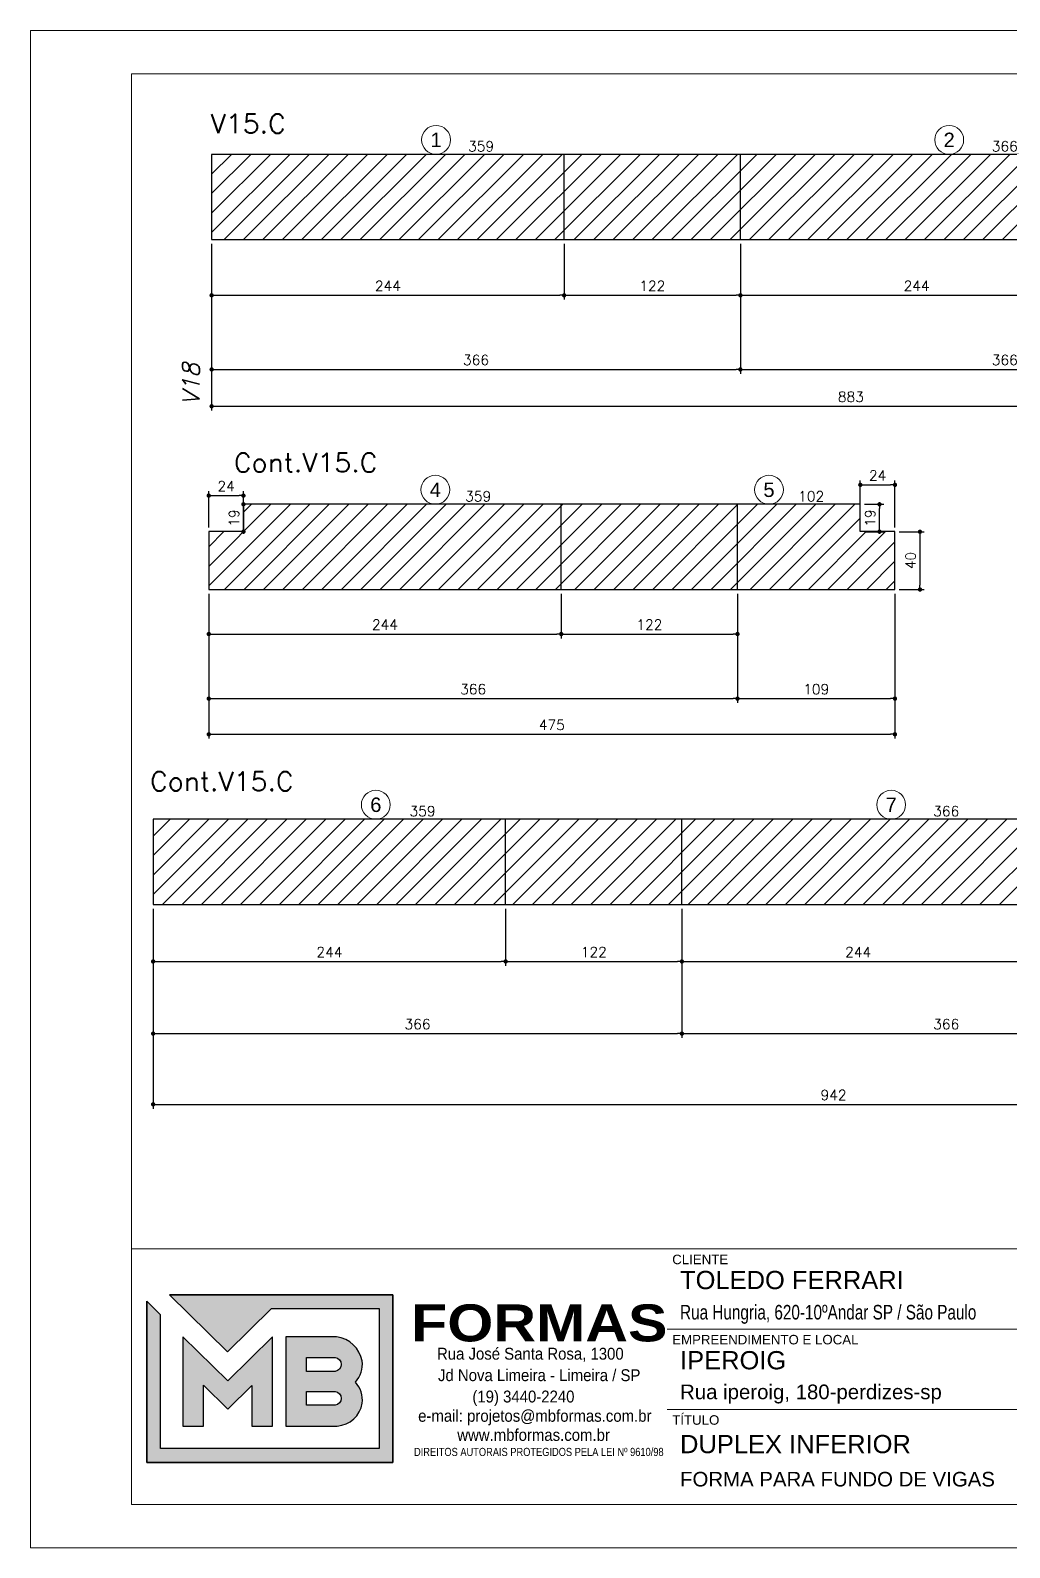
# Model space of a CAD drawing. Extents: x -20676 to 4767, y -817 to 14270.
# Drawn here: x -15921 to -15244, y 6382 to 7432 of the extents above; entities that cross this region are included whole.
import ezdxf
from ezdxf.enums import TextEntityAlignment as Align

# ---------------------------------------------------------------- set-up
doc = ezdxf.new("R2010")
doc.units = 0
doc.header["$PDMODE"] = 2
doc.header["$PDSIZE"] = 10
doc.layers.get('0').update_dxf_attribs({"lineweight": 13})
doc.layers.get('Defpoints').update_dxf_attribs({"lineweight": 13})
for name, color, linetype in [('Cota Sarrafo', 180, 'Continuous'), ('MB_LOGO', 254, 'Continuous'), ('Painéis', 200, 'Continuous'), ('TEXTO_GERAL', 7, 'Continuous')]:
    doc.layers.add(name, color=color, linetype=linetype)
for name, color, linetype, lineweight in [('REAPROVEITAMENTO', 1, 'Continuous', 13), ('Romaneio', 1, 'Continuous', 13), ('texto de viga', 7, 'Continuous', 13)]:
    doc.layers.add(name, color=color, linetype=linetype, lineweight=lineweight)
doc.styles.add('ARIAL', font='arial.ttf', dxfattribs={"oblique": 15, "height": 25})
doc.styles.add('MB_C01', font='arial.ttf', dxfattribs={"height": 1.3})
doc.styles.add('MB_C02', font='arial.ttf', dxfattribs={"height": 2})
doc.styles.add('MB_C03', font='arial.ttf', dxfattribs={"height": 2.5})
doc.styles.add('MB_C04', font='arial.ttf', dxfattribs={"height": 6})
doc.styles.add('MB_LOGO', font='ariblk.ttf', dxfattribs={"height": 75})
doc.styles.add('MB_TEXT', font='ARIALN.TTF', dxfattribs={"height": 10})
doc.styles.add('REGUA-120', font='ROMANS.shx', dxfattribs={"height": 15})
doc.styles.add('ROMANS', font='romans.shx')
doc.dimstyles.new('PAINEL', dxfattribs={"dimtxt": 7, "dimasz": 3, "dimexe": 3, "dimexo": 3, "dimgap": 3, "dimtad": 1, "dimdec": 1, "dimzin": 12, "dimdsep": 46, "dimtxsty": 'ROMANS', "dimblk": 'DOT', "dimcen": 0, "dimclrd": 4, "dimclre": 4, "dimclrt": 240, "dimadec": 1, "dimazin": 3, "dimtfac": 1, "dimtdec": 1, "dimtmove": 0, "dimatfit": 3, "dimfxl": 0, "dimtolj": 1, "dimtzin": 12, "dimarcsym": 0})
doc.dimstyles.new('projeto2', dxfattribs={"dimtxt": 7, "dimasz": 5, "dimexe": 1.25, "dimexo": 2.5, "dimgap": 2, "dimtad": 1, "dimdec": 1, "dimdsep": 46, "dimtxsty": 'ROMANS', "dimblk": 'OBLIQUE', "dimcen": 10, "dimdle": 1, "dimse1": 1, "dimse2": 1, "dimsd1": 1, "dimsd2": 1, "dimclrd": 256, "dimclre": 256, "dimclrt": 3, "dimadec": 0, "dimazin": 0, "dimtfac": 1, "dimtdec": 1, "dimtmove": 0, "dimatfit": 3, "dimldrblk": 'OBLIQUE', "dimfxl": 0, "dimlwd": -1, "dimlwe": -1, "dimarcsym": 0})

# ---------------------------------------------------------------- blocks, each defined once
blk = doc.blocks.new('LOGO2')
at = {"layer": 'MB_LOGO', "linetype": 'Continuous'}
h = blk.add_hatch(color=256, dxfattribs=at)
h.dxf.hatch_style = 1
h.set_gradient(color1=(242, 132, 69), color2=(247, 180, 141), rotation=90, tint=1)
h.paths.add_polyline_path([(7.48, 9.64), (10.45, 12.57), (17.71, 12.57), (17.71, 3.12), (2.97, 3.12), (2.97, 12.14), (2.04, 13.06), (2.04, 2.19), (18.64, 2.19), (18.64, 13.5), (3.56, 13.5)])
h = blk.add_hatch(color=256, dxfattribs=at)
h.dxf.hatch_style = 1
h.set_gradient(color1=(242, 132, 69), color2=(247, 180, 141), rotation=90, tint=1)
h.paths.add_polyline_path([(10.52, 4.64), (10.52, 10.66), (7.5, 7.68), (4.47, 10.66), (4.47, 4.64), (5.86, 4.64), (5.86, 7.4), (7.51, 5.78), (9.13, 7.37), (9.13, 4.64)])
h = blk.add_hatch(color=256, dxfattribs=at)
h.dxf.hatch_style = 1
h.set_gradient(color1=(242, 132, 69), color2=(247, 180, 141), rotation=90, tint=1)
h.paths.add_polyline_path([(11.42, 10.66), (11.42, 4.64), (14.89, 4.64, 0.350532), (16.57, 6.18, 0.219217), (16.12, 7.6, 0.21502), (16.57, 9.03, 0.319901), (14.85, 10.66)])
h.paths.add_polyline_path([(14.75, 8.33), (12.82, 8.33), (12.82, 9.26), (14.63, 9.26, -1)], flags=16)
h.paths.add_polyline_path([(14.75, 6.04), (12.82, 6.04), (12.82, 6.97), (14.63, 6.97, -1)], flags=16)
blk.add_lwpolyline([(3.56, 13.5), (18.64, 13.5), (18.64, 2.19), (2.04, 2.19), (2.04, 13.06)], dxfattribs=at)
at = {"layer": 'MB_LOGO', "color": 31, "linetype": 'Continuous', "true_color": 0xf7b48d}
for points in [[(10.45, 12.57), (17.71, 12.57), (17.71, 3.12), (2.97, 3.12), (2.97, 12.14), (2.04, 13.06), (2.04, 2.19), (18.64, 2.19), (18.64, 13.5), (3.56, 13.5), (7.48, 9.64)], [(4.47, 10.66), (4.47, 4.64), (5.86, 4.64), (5.86, 7.4), (7.51, 5.78), (9.13, 7.37), (9.13, 4.64), (10.52, 4.64), (10.52, 10.66), (7.5, 7.68)]]:
    blk.add_lwpolyline(points, close=True, dxfattribs=at)
for points in [[(16.57, 9.03, 0.319901), (14.85, 10.66), (11.42, 10.66), (11.42, 4.64), (14.89, 4.64, 0.350532), (16.57, 6.18, 0.219217), (16.12, 7.6, 0.21502)], [(12.82, 9.26), (14.75, 9.26, -0.880235), (14.75, 8.33), (12.82, 8.33)], [(12.82, 6.97), (14.75, 6.97, -0.880235), (14.75, 6.04), (12.82, 6.04)]]:
    blk.add_lwpolyline(points, format="xyb", close=True, dxfattribs=at)
at = {"layer": 'MB_LOGO', "color": 0, "linetype": 'Continuous', "style": 'MB_LOGO'}
blk.add_text('FORMAS', height=2.496, dxfattribs=at).set_placement((19.88, 10.35))
at = {"layer": 'MB_LOGO', "color": 0, "style": 'MB_TEXT', "width": 1.1}
for s, p in [('Rua José Santa Rosa, 1300', (21.62, 9.12)), ('Jd Nova Limeira - Limeira / SP', (21.69, 7.67)), ('(19) 3440-2240', (24.01, 6.23)), ('e-mail: projetos@mbformas.com.br', (20.35, 4.93)), ('www.mbformas.com.br', (22.99, 3.64))]:
    blk.add_text(s, height=0.7993, dxfattribs=at).set_placement(p)
at = {"layer": 'MB_LOGO', "color": 252, "style": 'MB_TEXT'}
blk.add_text('DIREITOS AUTORAIS PROTEGIDOS PELA LEI Nº 9610/98', height=0.546, dxfattribs=at).set_placement((20.07, 2.62))
blk = doc.blocks.new('A$Ceb89ac90')
at = {"color": 1}
for p, q in [((1086.3, 356.7), (70, 356.7)), ((758, 301.2), (440.7, 301.2)), ((914.6, 245.6), (440.7, 245.6))]:
    blk.add_line(p, q, dxfattribs=at)
for points in [[(0, 1199.9), (0, 149.9), (1485, 149.9), (1485, 1199.9)], [(70, 1169.9), (70, 179.9), (1455, 179.9), (1455, 1169.9)]]:
    blk.add_lwpolyline(points, close=True, dxfattribs=at)
at = {"xscale": 10.25810868844649, "yscale": 10.25810868844649, "zscale": 10.25810868844649}
blk.add_blockref('LOGO2', (59.7, 186.5), dxfattribs=at)
at = {"color": 6, "style": 'MB_C01'}
for s, height, p in [('CLIENTE', 6.57, (444.3, 346.1)), ('EMPREENDIMENTO E LOCAL', 6.566, (444.3, 290.6)), ('TÍTULO', 6.57, (444.3, 235))]:
    blk.add_text(s, height=height, dxfattribs=at).set_placement(p)
at = {"color": 5}
for tag, p, height, style in [('REV_05', (1103.1, 338.1), 10.1, 'MB_C02'), ('DATA_REV_05', (1151.5, 337.9), 10.1, 'MB_C02'), ('INFO_REV_05', (1228.1, 337.9), 10.1, 'MB_C02'), ('CLIENTE', (449.7, 328.8), 12.6, 'MB_C03'), ('FASE', (924.6, 320.5), 10.1, 'MB_C02'), ('REV_04', (1103.1, 312.8), 10.1, 'MB_C02'), ('DATA_REV_04', (1151.5, 312.7), 10.1, 'MB_C02'), ('INFO_REV_04', (1228.1, 312.7), 10.1, 'MB_C02'), ('PROJETISTA', (768, 285.1), 10.1, 'MB_C02'), ('DATA', (924.6, 285.1), 10.1, 'MB_C02'), ('REV_03', (1103.1, 287.6), 10.1, 'MB_C02'), ('DATA_REV_03', (1151.5, 287.4), 10.1, 'MB_C02'), ('INFO_REV_03', (1228.1, 287.4), 10.1, 'MB_C02'), ('OBRA', (449.7, 273.3), 12.6, 'MB_C03'), ('REV_02', (1103.1, 262.3), 10.1, 'MB_C02'), ('DATA_REV_02', (1151.5, 262.1), 10.1, 'MB_C02'), ('INFO_REV_02', (1228.1, 262.1), 10.1, 'MB_C02'), ('ESC', (924.6, 251.8), 10.1, 'MB_C02'), ('COR', (1010.5, 251.8), 10.1, 'MB_C02'), ('REV_01', (1103.1, 237.1), 10.1, 'MB_C02'), ('DATA_REV_01', (1151.5, 236.9), 10.1, 'MB_C02'), ('INFO_REV_01', (1228.1, 236.9), 10.1, 'MB_C02'), ('PAVIMENTO', (449.7, 215.3), 12.6, 'MB_C03'), ('FL', (1018.1, 194.7), 30.3, 'MB_C04'), ('REV_00', (1103.1, 211.8), 10.1, 'MB_C02'), ('DATA_REV_00', (1151.5, 211.6), 10.1, 'MB_C02'), ('EMISSÃO_INICIAL', (1228.1, 211.6), 10.1, 'MB_C02'), ('REV', (944.1, 205), 12.6, 'MB_C03')]:
    blk.add_attdef(tag, p, '', height=height, dxfattribs=dict(at, style=style))
at = {"color": 6, "style": 'MB_C02'}
for tag, p in [('ENDEREÇO_CLIENTE', (449.7, 307.8)), ('ENDEREÇO_OBRA', (449.7, 252.7)), ('TIPO_DE_PROJETO', (449.7, 192.3))]:
    blk.add_attdef(tag, p, '', height=10.1, dxfattribs=at)
blk = doc.blocks.new('_Dot')
at = {"color": 0, "linetype": 'ByBlock', "lineweight": -2}
blk.add_line((-0.5, 0), (-1, 0), dxfattribs=at)
at = {"color": 0, "linetype": 'ByBlock', "const_width": 0.5}
blk.add_lwpolyline([(-0.25, 0, 1), (0.25, 0, 1)], format="xyb", close=True, dxfattribs=at)
blk = doc.blocks.new('*D1777')
at = {"layer": 'Defpoints', "color": 0, "transparency": 16777216}
for p in [(-15795.9, 7287.5), (-14912.9, 7287.5), (-14912.9, 7172.1)]:
    blk.add_point(p, dxfattribs=at)
at = {"layer": 'Painéis', "color": 4, "lineweight": -2, "transparency": 16777216}
for p, q in [((-15795.9, 7284.5), (-15795.9, 7169.1)), ((-14912.9, 7284.5), (-14912.9, 7169.1)), ((-15792.9, 7172.1), (-14915.9, 7172.1))]:
    blk.add_line(p, q, dxfattribs=at)
at = {"layer": 'Painéis', "color": 4, "lineweight": -2, "transparency": 16777216, "xscale": 3, "yscale": 3, "zscale": 3, "rotation": 180}
blk.add_blockref('_Dot', (-15795.9, 7172.1), dxfattribs=at)
at = {"layer": 'Painéis', "color": 4, "lineweight": -2, "transparency": 16777216, "xscale": 3, "yscale": 3, "zscale": 3}
blk.add_blockref('_Dot', (-14912.9, 7172.1), dxfattribs=at)
at = {"layer": 'Painéis', "color": 240, "transparency": 16777216, "insert": (-15353.4, 7178.6), "char_height": 7, "attachment_point": 5, "style": 'ROMANS'}
blk.add_mtext('\\A1;883', dxfattribs=at)
blk = doc.blocks.new('*D1779')
at = {"layer": 'Defpoints', "color": 0, "transparency": 16777216}
for p in [(-15795.9, 7287.5), (-15551.9, 7287.5), (-15551.9, 7248.9)]:
    blk.add_point(p, dxfattribs=at)
at = {"layer": 'Painéis', "color": 4, "lineweight": -2, "transparency": 16777216}
for p, q in [((-15795.9, 7284.5), (-15795.9, 7245.9)), ((-15551.9, 7284.5), (-15551.9, 7245.9)), ((-15792.9, 7248.9), (-15554.9, 7248.9))]:
    blk.add_line(p, q, dxfattribs=at)
at = {"layer": 'Painéis', "color": 4, "lineweight": -2, "transparency": 16777216, "xscale": 3, "yscale": 3, "zscale": 3, "rotation": 180}
blk.add_blockref('_Dot', (-15795.9, 7248.9), dxfattribs=at)
at = {"layer": 'Painéis', "color": 4, "lineweight": -2, "transparency": 16777216, "xscale": 3, "yscale": 3, "zscale": 3}
blk.add_blockref('_Dot', (-15551.9, 7248.9), dxfattribs=at)
at = {"layer": 'Painéis', "color": 240, "transparency": 16777216, "insert": (-15673.9, 7255.4), "char_height": 7, "attachment_point": 5, "style": 'ROMANS'}
blk.add_mtext('\\A1;244', dxfattribs=at)
blk = doc.blocks.new('*D1780')
at = {"layer": 'Defpoints', "color": 0, "transparency": 16777216}
for p in [(-15551.9, 7287.5), (-15429.9, 7287.5), (-15429.9, 7248.9)]:
    blk.add_point(p, dxfattribs=at)
at = {"layer": 'Painéis', "color": 4, "lineweight": -2, "transparency": 16777216}
for p, q in [((-15551.9, 7284.5), (-15551.9, 7245.9)), ((-15429.9, 7284.5), (-15429.9, 7245.9)), ((-15548.9, 7248.9), (-15432.9, 7248.9))]:
    blk.add_line(p, q, dxfattribs=at)
at = {"layer": 'Painéis', "color": 4, "lineweight": -2, "transparency": 16777216, "xscale": 3, "yscale": 3, "zscale": 3, "rotation": 180}
blk.add_blockref('_Dot', (-15551.9, 7248.9), dxfattribs=at)
at = {"layer": 'Painéis', "color": 4, "lineweight": -2, "transparency": 16777216, "xscale": 3, "yscale": 3, "zscale": 3}
blk.add_blockref('_Dot', (-15429.9, 7248.9), dxfattribs=at)
at = {"layer": 'Painéis', "color": 240, "transparency": 16777216, "insert": (-15490.9, 7255.4), "char_height": 7, "attachment_point": 5, "style": 'ROMANS'}
blk.add_mtext('\\A1;122', dxfattribs=at)
blk = doc.blocks.new('*D1781')
at = {"layer": 'Defpoints', "color": 0, "transparency": 16777216}
for p in [(-15429.9, 7287.5), (-15185.9, 7287.5), (-15185.9, 7248.9)]:
    blk.add_point(p, dxfattribs=at)
at = {"layer": 'Painéis', "color": 4, "lineweight": -2, "transparency": 16777216}
for p, q in [((-15429.9, 7284.5), (-15429.9, 7245.9)), ((-15185.9, 7284.5), (-15185.9, 7245.9)), ((-15426.9, 7248.9), (-15188.9, 7248.9))]:
    blk.add_line(p, q, dxfattribs=at)
at = {"layer": 'Painéis', "color": 4, "lineweight": -2, "transparency": 16777216, "xscale": 3, "yscale": 3, "zscale": 3, "rotation": 180}
blk.add_blockref('_Dot', (-15429.9, 7248.9), dxfattribs=at)
at = {"layer": 'Painéis', "color": 4, "lineweight": -2, "transparency": 16777216, "xscale": 3, "yscale": 3, "zscale": 3}
blk.add_blockref('_Dot', (-15185.9, 7248.9), dxfattribs=at)
at = {"layer": 'Painéis', "color": 240, "transparency": 16777216, "insert": (-15307.9, 7255.4), "char_height": 7, "attachment_point": 5, "style": 'ROMANS'}
blk.add_mtext('\\A1;244', dxfattribs=at)
blk = doc.blocks.new('*D1784')
at = {"layer": 'Defpoints', "color": 0, "transparency": 16777216}
for p in [(-15795.9, 7287.5), (-15429.9, 7287.5), (-15429.9, 7197.6)]:
    blk.add_point(p, dxfattribs=at)
at = {"layer": 'Painéis', "color": 4, "lineweight": -2, "transparency": 16777216}
for p, q in [((-15795.9, 7284.5), (-15795.9, 7194.6)), ((-15429.9, 7284.5), (-15429.9, 7194.6)), ((-15792.9, 7197.6), (-15432.9, 7197.6))]:
    blk.add_line(p, q, dxfattribs=at)
at = {"layer": 'Painéis', "color": 4, "lineweight": -2, "transparency": 16777216, "xscale": 3, "yscale": 3, "zscale": 3, "rotation": 180}
blk.add_blockref('_Dot', (-15795.9, 7197.6), dxfattribs=at)
at = {"layer": 'Painéis', "color": 4, "lineweight": -2, "transparency": 16777216, "xscale": 3, "yscale": 3, "zscale": 3}
blk.add_blockref('_Dot', (-15429.9, 7197.6), dxfattribs=at)
at = {"layer": 'Painéis', "color": 240, "transparency": 16777216, "insert": (-15612.9, 7204.1), "char_height": 7, "attachment_point": 5, "style": 'ROMANS'}
blk.add_mtext('\\A1;366', dxfattribs=at)
blk = doc.blocks.new('*D1785')
at = {"layer": 'Defpoints', "color": 0, "transparency": 16777216}
for p in [(-15429.9, 7287.5), (-15063.9, 7287.5), (-15063.9, 7197.6)]:
    blk.add_point(p, dxfattribs=at)
at = {"layer": 'Painéis', "color": 4, "lineweight": -2, "transparency": 16777216}
for p, q in [((-15429.9, 7284.5), (-15429.9, 7194.6)), ((-15063.9, 7284.5), (-15063.9, 7194.6)), ((-15426.9, 7197.6), (-15066.9, 7197.6))]:
    blk.add_line(p, q, dxfattribs=at)
at = {"layer": 'Painéis', "color": 4, "lineweight": -2, "transparency": 16777216, "xscale": 3, "yscale": 3, "zscale": 3, "rotation": 180}
blk.add_blockref('_Dot', (-15429.9, 7197.6), dxfattribs=at)
at = {"layer": 'Painéis', "color": 4, "lineweight": -2, "transparency": 16777216, "xscale": 3, "yscale": 3, "zscale": 3}
blk.add_blockref('_Dot', (-15063.9, 7197.6), dxfattribs=at)
at = {"layer": 'Painéis', "color": 240, "transparency": 16777216, "insert": (-15246.9, 7204.1), "char_height": 7, "attachment_point": 5, "style": 'ROMANS'}
blk.add_mtext('\\A1;366', dxfattribs=at)
blk = doc.blocks.new('*D1786')
at = {"layer": 'Defpoints', "color": 0, "transparency": 16777216}
for p in [(-15788.9, 7346.5), (-15429.9, 7346.5), (-15429.9, 7346.5)]:
    blk.add_point(p, dxfattribs=at)
at = {"layer": 'Cota Sarrafo', "color": 3, "transparency": 16777216, "insert": (-15609.4, 7352), "char_height": 7, "attachment_point": 5, "style": 'ROMANS'}
blk.add_mtext('359', dxfattribs=at)
blk = doc.blocks.new('_OBLIQUE')
at = {"color": 0, "linetype": 'ByBlock', "lineweight": -2}
for p, q in [((0, 0), (-1, 0)), ((-0.5, -0.5), (0.5, 0.5))]:
    blk.add_line(p, q, dxfattribs=at)
blk = doc.blocks.new('*D1787')
at = {"layer": 'Defpoints', "color": 0, "transparency": 16777216}
for p in [(-15429.9, 7346.5), (-15063.9, 7346.5), (-15063.9, 7346.5)]:
    blk.add_point(p, dxfattribs=at)
at = {"layer": 'Cota Sarrafo', "color": 3, "transparency": 16777216, "insert": (-15246.9, 7352), "char_height": 7, "attachment_point": 5, "style": 'ROMANS'}
blk.add_mtext('366', dxfattribs=at)
blk = doc.blocks.new('*D1789')
at = {"layer": 'Defpoints', "color": 0, "transparency": 16777216}
for p in [(-15797.9, 7045.3), (-15322.9, 7045.3), (-15322.9, 6945.1)]:
    blk.add_point(p, dxfattribs=at)
at = {"layer": 'Painéis', "color": 4, "lineweight": -2, "transparency": 16777216}
for p, q in [((-15797.9, 7042.3), (-15797.9, 6942.1)), ((-15322.9, 7042.3), (-15322.9, 6942.1)), ((-15794.9, 6945.1), (-15325.9, 6945.1))]:
    blk.add_line(p, q, dxfattribs=at)
at = {"layer": 'Painéis', "color": 4, "lineweight": -2, "transparency": 16777216, "xscale": 3, "yscale": 3, "zscale": 3, "rotation": 180}
blk.add_blockref('_Dot', (-15797.9, 6945.1), dxfattribs=at)
at = {"layer": 'Painéis', "color": 4, "lineweight": -2, "transparency": 16777216, "xscale": 3, "yscale": 3, "zscale": 3}
blk.add_blockref('_Dot', (-15322.9, 6945.1), dxfattribs=at)
at = {"layer": 'Painéis', "color": 240, "transparency": 16777216, "insert": (-15560.4, 6951.6), "char_height": 7, "attachment_point": 5, "style": 'ROMANS'}
blk.add_mtext('\\A1;475', dxfattribs=at)
blk = doc.blocks.new('*D1790')
at = {"layer": 'Defpoints', "color": 0, "transparency": 16777216}
for p in [(-15322.9, 7085.3), (-15322.9, 7045.3), (-15305.6, 7045.3)]:
    blk.add_point(p, dxfattribs=at)
at = {"layer": 'Painéis', "color": 4, "lineweight": -2, "transparency": 16777216}
for p, q in [((-15319.9, 7085.3), (-15302.6, 7085.3)), ((-15305.6, 7082.3), (-15305.6, 7048.3)), ((-15319.9, 7045.3), (-15302.6, 7045.3))]:
    blk.add_line(p, q, dxfattribs=at)
at = {"layer": 'Painéis', "color": 4, "lineweight": -2, "transparency": 16777216, "xscale": 3, "yscale": 3, "zscale": 3}
for p, rotation in [((-15305.6, 7085.3), 90), ((-15305.6, 7045.3), 270)]:
    blk.add_blockref('_Dot', p, dxfattribs=dict(at, rotation=rotation))
at = {"layer": 'Painéis', "color": 240, "transparency": 16777216, "insert": (-15312.1, 7065.3), "char_height": 7, "attachment_point": 5, "rotation": 90, "style": 'ROMANS'}
blk.add_mtext('\\A1;40', dxfattribs=at)
blk = doc.blocks.new('*D1791')
at = {"layer": 'Defpoints', "color": 0, "transparency": 16777216}
for p in [(-15346.9, 7104.3), (-15333.6, 7104.3), (-15346.9, 7085.3)]:
    blk.add_point(p, dxfattribs=at)
at = {"layer": 'Painéis', "color": 4, "lineweight": -2, "transparency": 16777216}
for p, q in [((-15343.9, 7104.3), (-15330.6, 7104.3)), ((-15333.6, 7088.3), (-15333.6, 7101.3)), ((-15343.9, 7085.3), (-15330.6, 7085.3))]:
    blk.add_line(p, q, dxfattribs=at)
at = {"layer": 'Painéis', "color": 4, "lineweight": -2, "transparency": 16777216, "xscale": 3, "yscale": 3, "zscale": 3}
for p, rotation in [((-15333.6, 7104.3), 90), ((-15333.6, 7085.3), 270)]:
    blk.add_blockref('_Dot', p, dxfattribs=dict(at, rotation=rotation))
at = {"layer": 'Painéis', "color": 240, "transparency": 16777216, "insert": (-15340.1, 7094.8), "char_height": 7, "attachment_point": 5, "rotation": 90, "style": 'ROMANS'}
blk.add_mtext('\\A1;19', dxfattribs=at)
blk = doc.blocks.new('*D1792')
at = {"layer": 'Defpoints', "color": 0, "transparency": 16777216}
for p in [(-15322.9, 7117.7), (-15346.9, 7085.3), (-15322.9, 7085.3)]:
    blk.add_point(p, dxfattribs=at)
at = {"layer": 'Painéis', "color": 4, "lineweight": -2, "transparency": 16777216}
for p, q in [((-15346.9, 7088.3), (-15346.9, 7120.7)), ((-15322.9, 7088.3), (-15322.9, 7120.7)), ((-15343.9, 7117.7), (-15325.9, 7117.7))]:
    blk.add_line(p, q, dxfattribs=at)
at = {"layer": 'Painéis', "color": 4, "lineweight": -2, "transparency": 16777216, "xscale": 3, "yscale": 3, "zscale": 3, "rotation": 180}
blk.add_blockref('_Dot', (-15346.9, 7117.7), dxfattribs=at)
at = {"layer": 'Painéis', "color": 4, "lineweight": -2, "transparency": 16777216, "xscale": 3, "yscale": 3, "zscale": 3}
blk.add_blockref('_Dot', (-15322.9, 7117.7), dxfattribs=at)
at = {"layer": 'Painéis', "color": 240, "transparency": 16777216, "insert": (-15334.9, 7124.2), "char_height": 7, "attachment_point": 5, "style": 'ROMANS'}
blk.add_mtext('\\A1;24', dxfattribs=at)
blk = doc.blocks.new('*D1793')
at = {"layer": 'Defpoints', "color": 0, "transparency": 16777216}
for p in [(-15773.9, 7104.3), (-15773.9, 7085.3), (-15773.9, 7085.3)]:
    blk.add_point(p, dxfattribs=at)
at = {"layer": 'Painéis', "color": 4, "lineweight": -2, "transparency": 16777216}
blk.add_line((-15773.9, 7101.3), (-15773.9, 7088.3), dxfattribs=at)
at = {"layer": 'Painéis', "color": 4, "lineweight": -2, "transparency": 16777216, "xscale": 3, "yscale": 3, "zscale": 3}
for p, rotation in [((-15773.9, 7104.3), 90), ((-15773.9, 7085.3), 270)]:
    blk.add_blockref('_Dot', p, dxfattribs=dict(at, rotation=rotation))
at = {"layer": 'Painéis', "color": 240, "transparency": 16777216, "insert": (-15780.4, 7094.8), "char_height": 7, "attachment_point": 5, "rotation": 90, "style": 'ROMANS'}
blk.add_mtext('\\A1;19', dxfattribs=at)
blk = doc.blocks.new('*D1794')
at = {"layer": 'Defpoints', "color": 0, "transparency": 16777216}
for p in [(-15773.9, 7110.3), (-15797.9, 7085.3), (-15773.9, 7085.3)]:
    blk.add_point(p, dxfattribs=at)
at = {"layer": 'Painéis', "color": 4, "lineweight": -2, "transparency": 16777216}
for p, q in [((-15797.9, 7088.3), (-15797.9, 7113.3)), ((-15794.9, 7110.3), (-15776.9, 7110.3)), ((-15773.9, 7088.3), (-15773.9, 7113.3))]:
    blk.add_line(p, q, dxfattribs=at)
at = {"layer": 'Painéis', "color": 4, "lineweight": -2, "transparency": 16777216, "xscale": 3, "yscale": 3, "zscale": 3, "rotation": 180}
blk.add_blockref('_Dot', (-15797.9, 7110.3), dxfattribs=at)
at = {"layer": 'Painéis', "color": 4, "lineweight": -2, "transparency": 16777216, "xscale": 3, "yscale": 3, "zscale": 3}
blk.add_blockref('_Dot', (-15773.9, 7110.3), dxfattribs=at)
at = {"layer": 'Painéis', "color": 240, "transparency": 16777216, "insert": (-15785.9, 7116.8), "char_height": 7, "attachment_point": 5, "style": 'ROMANS'}
blk.add_mtext('\\A1;24', dxfattribs=at)
blk = doc.blocks.new('*D1795')
at = {"layer": 'Defpoints', "color": 0, "transparency": 16777216}
for p in [(-15797.9, 7045.3), (-15553.9, 7045.3), (-15553.9, 7014.5)]:
    blk.add_point(p, dxfattribs=at)
at = {"layer": 'Painéis', "color": 4, "lineweight": -2, "transparency": 16777216}
for p, q in [((-15797.9, 7042.3), (-15797.9, 7011.5)), ((-15553.9, 7042.3), (-15553.9, 7011.5)), ((-15794.9, 7014.5), (-15556.9, 7014.5))]:
    blk.add_line(p, q, dxfattribs=at)
at = {"layer": 'Painéis', "color": 4, "lineweight": -2, "transparency": 16777216, "xscale": 3, "yscale": 3, "zscale": 3, "rotation": 180}
blk.add_blockref('_Dot', (-15797.9, 7014.5), dxfattribs=at)
at = {"layer": 'Painéis', "color": 4, "lineweight": -2, "transparency": 16777216, "xscale": 3, "yscale": 3, "zscale": 3}
blk.add_blockref('_Dot', (-15553.9, 7014.5), dxfattribs=at)
at = {"layer": 'Painéis', "color": 240, "transparency": 16777216, "insert": (-15675.9, 7021), "char_height": 7, "attachment_point": 5, "style": 'ROMANS'}
blk.add_mtext('\\A1;244', dxfattribs=at)
blk = doc.blocks.new('*D1796')
at = {"layer": 'Defpoints', "color": 0, "transparency": 16777216}
for p in [(-15553.9, 7045.3), (-15431.9, 7045.3), (-15431.9, 7014.5)]:
    blk.add_point(p, dxfattribs=at)
at = {"layer": 'Painéis', "color": 4, "lineweight": -2, "transparency": 16777216}
for p, q in [((-15553.9, 7042.3), (-15553.9, 7011.5)), ((-15431.9, 7042.3), (-15431.9, 7011.5)), ((-15550.9, 7014.5), (-15434.9, 7014.5))]:
    blk.add_line(p, q, dxfattribs=at)
at = {"layer": 'Painéis', "color": 4, "lineweight": -2, "transparency": 16777216, "xscale": 3, "yscale": 3, "zscale": 3, "rotation": 180}
blk.add_blockref('_Dot', (-15553.9, 7014.5), dxfattribs=at)
at = {"layer": 'Painéis', "color": 4, "lineweight": -2, "transparency": 16777216, "xscale": 3, "yscale": 3, "zscale": 3}
blk.add_blockref('_Dot', (-15431.9, 7014.5), dxfattribs=at)
at = {"layer": 'Painéis', "color": 240, "transparency": 16777216, "insert": (-15492.9, 7021), "char_height": 7, "attachment_point": 5, "style": 'ROMANS'}
blk.add_mtext('\\A1;122', dxfattribs=at)
blk = doc.blocks.new('*D1797')
at = {"layer": 'Defpoints', "color": 0, "transparency": 16777216}
for p in [(-15431.9, 7045.3), (-15322.9, 7045.3), (-15322.9, 6969.8)]:
    blk.add_point(p, dxfattribs=at)
at = {"layer": 'Painéis', "color": 4, "lineweight": -2, "transparency": 16777216}
for p, q in [((-15431.9, 7042.3), (-15431.9, 6966.8)), ((-15322.9, 7042.3), (-15322.9, 6966.8)), ((-15428.9, 6969.8), (-15325.9, 6969.8))]:
    blk.add_line(p, q, dxfattribs=at)
at = {"layer": 'Painéis', "color": 4, "lineweight": -2, "transparency": 16777216, "xscale": 3, "yscale": 3, "zscale": 3, "rotation": 180}
blk.add_blockref('_Dot', (-15431.9, 6969.8), dxfattribs=at)
at = {"layer": 'Painéis', "color": 4, "lineweight": -2, "transparency": 16777216, "xscale": 3, "yscale": 3, "zscale": 3}
blk.add_blockref('_Dot', (-15322.9, 6969.8), dxfattribs=at)
at = {"layer": 'Painéis', "color": 240, "transparency": 16777216, "insert": (-15377.4, 6976.3), "char_height": 7, "attachment_point": 5, "style": 'ROMANS'}
blk.add_mtext('\\A1;109', dxfattribs=at)
blk = doc.blocks.new('*D1798')
at = {"layer": 'Defpoints', "color": 0, "transparency": 16777216}
for p in [(-15797.9, 7045.3), (-15431.9, 7045.3), (-15431.9, 6969.8)]:
    blk.add_point(p, dxfattribs=at)
at = {"layer": 'Painéis', "color": 4, "lineweight": -2, "transparency": 16777216}
for p, q in [((-15797.9, 7042.3), (-15797.9, 6966.8)), ((-15431.9, 7042.3), (-15431.9, 6966.8)), ((-15794.9, 6969.8), (-15434.9, 6969.8))]:
    blk.add_line(p, q, dxfattribs=at)
at = {"layer": 'Painéis', "color": 4, "lineweight": -2, "transparency": 16777216, "xscale": 3, "yscale": 3, "zscale": 3, "rotation": 180}
blk.add_blockref('_Dot', (-15797.9, 6969.8), dxfattribs=at)
at = {"layer": 'Painéis', "color": 4, "lineweight": -2, "transparency": 16777216, "xscale": 3, "yscale": 3, "zscale": 3}
blk.add_blockref('_Dot', (-15431.9, 6969.8), dxfattribs=at)
at = {"layer": 'Painéis', "color": 240, "transparency": 16777216, "insert": (-15614.9, 6976.3), "char_height": 7, "attachment_point": 5, "style": 'ROMANS'}
blk.add_mtext('\\A1;366', dxfattribs=at)
blk = doc.blocks.new('*D1799')
at = {"layer": 'Defpoints', "color": 0, "transparency": 16777216}
for p in [(-15431.9, 7104.3), (-15431.9, 7104.3), (-15790.9, 7085.3)]:
    blk.add_point(p, dxfattribs=at)
at = {"layer": 'Cota Sarrafo', "color": 3, "transparency": 16777216, "insert": (-15611.4, 7109.8), "char_height": 7, "attachment_point": 5, "style": 'ROMANS'}
blk.add_mtext('359', dxfattribs=at)
blk = doc.blocks.new('*D1800')
at = {"layer": 'Defpoints', "color": 0, "transparency": 16777216}
for p in [(-15431.9, 7104.3), (-15329.9, 7104.3), (-15329.9, 7085.3)]:
    blk.add_point(p, dxfattribs=at)
at = {"layer": 'Cota Sarrafo', "color": 3, "transparency": 16777216, "insert": (-15380.9, 7109.8), "char_height": 7, "attachment_point": 5, "style": 'ROMANS'}
blk.add_mtext('102', dxfattribs=at)
blk = doc.blocks.new('*D1801')
at = {"layer": 'Defpoints', "color": 0, "transparency": 16777216}
for p in [(-15836.4, 6827.4), (-14894.4, 6827.4), (-14894.4, 6689)]:
    blk.add_point(p, dxfattribs=at)
at = {"layer": 'Painéis', "color": 4, "lineweight": -2, "transparency": 16777216}
for p, q in [((-15836.4, 6824.4), (-15836.4, 6686)), ((-14894.4, 6824.4), (-14894.4, 6686)), ((-15833.4, 6689), (-14897.4, 6689))]:
    blk.add_line(p, q, dxfattribs=at)
at = {"layer": 'Painéis', "color": 4, "lineweight": -2, "transparency": 16777216, "xscale": 3, "yscale": 3, "zscale": 3, "rotation": 180}
blk.add_blockref('_Dot', (-15836.4, 6689), dxfattribs=at)
at = {"layer": 'Painéis', "color": 4, "lineweight": -2, "transparency": 16777216, "xscale": 3, "yscale": 3, "zscale": 3}
blk.add_blockref('_Dot', (-14894.4, 6689), dxfattribs=at)
at = {"layer": 'Painéis', "color": 240, "transparency": 16777216, "insert": (-15365.4, 6695.5), "char_height": 7, "attachment_point": 5, "style": 'ROMANS'}
blk.add_mtext('\\A1;942', dxfattribs=at)
blk = doc.blocks.new('*D1802')
at = {"layer": 'Defpoints', "color": 0, "transparency": 16777216}
for p in [(-15836.4, 6827.4), (-15592.4, 6827.4), (-15592.4, 6787.9)]:
    blk.add_point(p, dxfattribs=at)
at = {"layer": 'Painéis', "color": 4, "lineweight": -2, "transparency": 16777216}
for p, q in [((-15836.4, 6824.4), (-15836.4, 6784.9)), ((-15592.4, 6824.4), (-15592.4, 6784.9)), ((-15833.4, 6787.9), (-15595.4, 6787.9))]:
    blk.add_line(p, q, dxfattribs=at)
at = {"layer": 'Painéis', "color": 4, "lineweight": -2, "transparency": 16777216, "xscale": 3, "yscale": 3, "zscale": 3, "rotation": 180}
blk.add_blockref('_Dot', (-15836.4, 6787.9), dxfattribs=at)
at = {"layer": 'Painéis', "color": 4, "lineweight": -2, "transparency": 16777216, "xscale": 3, "yscale": 3, "zscale": 3}
blk.add_blockref('_Dot', (-15592.4, 6787.9), dxfattribs=at)
at = {"layer": 'Painéis', "color": 240, "transparency": 16777216, "insert": (-15714.4, 6794.4), "char_height": 7, "attachment_point": 5, "style": 'ROMANS'}
blk.add_mtext('\\A1;244', dxfattribs=at)
blk = doc.blocks.new('*D1803')
at = {"layer": 'Defpoints', "color": 0, "transparency": 16777216}
for p in [(-15592.4, 6827.4), (-15470.4, 6827.4), (-15470.4, 6787.9)]:
    blk.add_point(p, dxfattribs=at)
at = {"layer": 'Painéis', "color": 4, "lineweight": -2, "transparency": 16777216}
for p, q in [((-15592.4, 6824.4), (-15592.4, 6784.9)), ((-15470.4, 6824.4), (-15470.4, 6784.9)), ((-15589.4, 6787.9), (-15473.4, 6787.9))]:
    blk.add_line(p, q, dxfattribs=at)
at = {"layer": 'Painéis', "color": 4, "lineweight": -2, "transparency": 16777216, "xscale": 3, "yscale": 3, "zscale": 3, "rotation": 180}
blk.add_blockref('_Dot', (-15592.4, 6787.9), dxfattribs=at)
at = {"layer": 'Painéis', "color": 4, "lineweight": -2, "transparency": 16777216, "xscale": 3, "yscale": 3, "zscale": 3}
blk.add_blockref('_Dot', (-15470.4, 6787.9), dxfattribs=at)
at = {"layer": 'Painéis', "color": 240, "transparency": 16777216, "insert": (-15531.4, 6794.4), "char_height": 7, "attachment_point": 5, "style": 'ROMANS'}
blk.add_mtext('\\A1;122', dxfattribs=at)
blk = doc.blocks.new('*D1804')
at = {"layer": 'Defpoints', "color": 0, "transparency": 16777216}
for p in [(-15470.4, 6827.4), (-15226.4, 6827.4), (-15226.4, 6787.9)]:
    blk.add_point(p, dxfattribs=at)
at = {"layer": 'Painéis', "color": 4, "lineweight": -2, "transparency": 16777216}
for p, q in [((-15470.4, 6824.4), (-15470.4, 6784.9)), ((-15226.4, 6824.4), (-15226.4, 6784.9)), ((-15467.4, 6787.9), (-15229.4, 6787.9))]:
    blk.add_line(p, q, dxfattribs=at)
at = {"layer": 'Painéis', "color": 4, "lineweight": -2, "transparency": 16777216, "xscale": 3, "yscale": 3, "zscale": 3, "rotation": 180}
blk.add_blockref('_Dot', (-15470.4, 6787.9), dxfattribs=at)
at = {"layer": 'Painéis', "color": 4, "lineweight": -2, "transparency": 16777216, "xscale": 3, "yscale": 3, "zscale": 3}
blk.add_blockref('_Dot', (-15226.4, 6787.9), dxfattribs=at)
at = {"layer": 'Painéis', "color": 240, "transparency": 16777216, "insert": (-15348.4, 6794.4), "char_height": 7, "attachment_point": 5, "style": 'ROMANS'}
blk.add_mtext('\\A1;244', dxfattribs=at)
blk = doc.blocks.new('*D1807')
at = {"layer": 'Defpoints', "color": 0, "transparency": 16777216}
for p in [(-15836.4, 6827.4), (-15470.4, 6827.4), (-15470.4, 6738)]:
    blk.add_point(p, dxfattribs=at)
at = {"layer": 'Painéis', "color": 4, "lineweight": -2, "transparency": 16777216}
for p, q in [((-15836.4, 6824.4), (-15836.4, 6735)), ((-15470.4, 6824.4), (-15470.4, 6735)), ((-15833.4, 6738), (-15473.4, 6738))]:
    blk.add_line(p, q, dxfattribs=at)
at = {"layer": 'Painéis', "color": 4, "lineweight": -2, "transparency": 16777216, "xscale": 3, "yscale": 3, "zscale": 3, "rotation": 180}
blk.add_blockref('_Dot', (-15836.4, 6738), dxfattribs=at)
at = {"layer": 'Painéis', "color": 4, "lineweight": -2, "transparency": 16777216, "xscale": 3, "yscale": 3, "zscale": 3}
blk.add_blockref('_Dot', (-15470.4, 6738), dxfattribs=at)
at = {"layer": 'Painéis', "color": 240, "transparency": 16777216, "insert": (-15653.4, 6744.5), "char_height": 7, "attachment_point": 5, "style": 'ROMANS'}
blk.add_mtext('\\A1;366', dxfattribs=at)
blk = doc.blocks.new('*D1808')
at = {"layer": 'Defpoints', "color": 0, "transparency": 16777216}
for p in [(-15470.4, 6827.4), (-15104.4, 6827.4), (-15104.4, 6738)]:
    blk.add_point(p, dxfattribs=at)
at = {"layer": 'Painéis', "color": 4, "lineweight": -2, "transparency": 16777216}
for p, q in [((-15470.4, 6824.4), (-15470.4, 6735)), ((-15104.4, 6824.4), (-15104.4, 6735)), ((-15467.4, 6738), (-15107.4, 6738))]:
    blk.add_line(p, q, dxfattribs=at)
at = {"layer": 'Painéis', "color": 4, "lineweight": -2, "transparency": 16777216, "xscale": 3, "yscale": 3, "zscale": 3, "rotation": 180}
blk.add_blockref('_Dot', (-15470.4, 6738), dxfattribs=at)
at = {"layer": 'Painéis', "color": 4, "lineweight": -2, "transparency": 16777216, "xscale": 3, "yscale": 3, "zscale": 3}
blk.add_blockref('_Dot', (-15104.4, 6738), dxfattribs=at)
at = {"layer": 'Painéis', "color": 240, "transparency": 16777216, "insert": (-15287.4, 6744.5), "char_height": 7, "attachment_point": 5, "style": 'ROMANS'}
blk.add_mtext('\\A1;366', dxfattribs=at)
blk = doc.blocks.new('*D1810')
at = {"layer": 'Defpoints', "color": 0, "transparency": 16777216}
for p in [(-15829.4, 6886.4), (-15470.4, 6886.4), (-15470.4, 6886.4)]:
    blk.add_point(p, dxfattribs=at)
at = {"layer": 'Cota Sarrafo', "color": 3, "transparency": 16777216, "insert": (-15649.9, 6891.9), "char_height": 7, "attachment_point": 5, "style": 'ROMANS'}
blk.add_mtext('359', dxfattribs=at)
blk = doc.blocks.new('*D1811')
at = {"layer": 'Defpoints', "color": 0, "transparency": 16777216}
for p in [(-15470.4, 6886.4), (-15104.4, 6886.4), (-15104.4, 6886.4)]:
    blk.add_point(p, dxfattribs=at)
at = {"layer": 'Cota Sarrafo', "color": 3, "transparency": 16777216, "insert": (-15287.4, 6891.9), "char_height": 7, "attachment_point": 5, "style": 'ROMANS'}
blk.add_mtext('366', dxfattribs=at)

msp = doc.modelspace()

# ---------------------------------------------------------------- hatches: boundary and pattern name
at = {"layer": 'REAPROVEITAMENTO'}
h = msp.add_hatch(dxfattribs=at)
h.set_pattern_fill('ANSI31', color=256, scale=3, style=0)
h.paths.add_polyline_path([(-14912.94, 7346.45), (-15795.94, 7346.45), (-15795.94, 7287.45), (-14912.94, 7287.45)])
h.paths.add_polyline_path([(-15797.91, 7085.35), (-15797.91, 7045.35), (-15322.91, 7045.35), (-15322.91, 7085.35), (-15346.91, 7085.35), (-15346.91, 7104.35), (-15773.91, 7104.35), (-15773.91, 7085.35)])
h.paths.add_polyline_path([(-14894.44, 6886.36), (-14953.44, 6886.36), (-15836.44, 6886.36), (-15836.44, 6827.36), (-14894.44, 6827.36)])

# ---------------------------------------------------------------- linework, layer by layer
at = {"layer": 'Painéis', "color": 6}
for p, q in [((-15551.94, 7287.45), (-15551.94, 7346.45)), ((-15429.94, 7287.45), (-15429.94, 7346.45)), ((-15553.91, 7045.35), (-15553.91, 7104.35)), ((-15431.91, 7045.35), (-15431.91, 7104.35)), ((-15592.44, 6827.36), (-15592.44, 6886.36)), ((-15470.44, 6827.36), (-15470.44, 6886.36))]:
    msp.add_line(p, q, dxfattribs=at)
for points in [[(-14912.94, 7346.45), (-15795.94, 7346.45), (-15795.94, 7287.45), (-14912.94, 7287.45)], [(-15797.91, 7085.35), (-15797.91, 7045.35), (-15322.91, 7045.35), (-15322.91, 7085.35), (-15346.91, 7085.35), (-15346.91, 7104.35), (-15773.91, 7104.35), (-15773.91, 7085.35)], [(-14894.44, 6886.36), (-14953.44, 6886.36), (-15836.44, 6886.36), (-15836.44, 6827.36), (-14894.44, 6827.36)]]:
    msp.add_lwpolyline(points, close=True, dxfattribs=at)
at = {"layer": 'Romaneio'}
for centre in [(-15640.55, 7356.45), (-15285.38, 7356.45), (-15641.06, 7114.35), (-15410.11, 7114.35), (-15682.26, 6896.36), (-15325.54, 6896.36)]:
    msp.add_circle(centre, 10, dxfattribs=at)

# ---------------------------------------------------------------- block references
ref = msp.add_blockref('A$Ceb89ac90', (-15921.4, 6232.32))
ref.add_attrib('TIPO_DE_PROJETO', 'FORMA PARA FUNDO DE VIGAS', (-15471.67, 6424.6), dxfattribs={"color": 6, "height": 10.102, "style": 'MB_C02'})
ref.add_attrib('PAVIMENTO', 'DUPLEX INFERIOR', (-15471.67, 6447.62), dxfattribs={"color": 5, "height": 12.6276, "style": 'MB_C03'})
ref.add_attrib('ENDEREÇO_OBRA', 'Rua iperoig, 180-perdizes-sp', (-15471.67, 6485.01), dxfattribs={"color": 6, "height": 10.102, "style": 'MB_C02'})
ref.add_attrib('OBRA', 'IPEROIG', (-15471.67, 6505.66), dxfattribs={"color": 5, "height": 12.628, "style": 'MB_C03'})
ref.add_attrib('ENDEREÇO_CLIENTE', 'Rua Hungria, 620-10ºAndar SP / São Paulo', (-15471.67, 6540.15), dxfattribs={"color": 6, "height": 10.102, "style": 'MB_C02', "width": 0.75})
ref.add_attrib('CLIENTE', 'TOLEDO FERRARI', (-15471.67, 6561.16), dxfattribs={"color": 5, "height": 12.6276, "style": 'MB_C03'})

# ---------------------------------------------------------------- texts
at = {"layer": 'Romaneio', "color": 7, "style": 'ARIAL'}
for s, p in [('1', (-15640.55, 7356.45)), ('2', (-15285.38, 7356.45)), ('4', (-15641.06, 7114.35)), ('5', (-15410.11, 7114.35)), ('6', (-15682.26, 6896.36)), ('7', (-15325.54, 6896.36))]:
    msp.add_text(s, height=10, dxfattribs=at).set_placement(p, align=Align.MIDDLE_CENTER)
at = {"layer": 'texto de viga', "color": 215, "style": 'REGUA-120', "oblique": 15}
msp.add_text('V18', height=11.752, rotation=90, dxfattribs=at).set_placement((-15804.31, 7172.76))
at = {"layer": 'TEXTO_GERAL', "style": 'REGUA-120', "width": 1.05}
for s, p in [('V15.C', (-15796.61, 7361.18)), ('Cont.V15.C', (-15780.55, 7126.63)), ('Cont.V15.C', (-15838.56, 6906.08))]:
    msp.add_text(s, height=13, dxfattribs=at).set_placement(p)

# ---------------------------------------------------------------- dimensions: what is measured, and where the dimension line sits
at = {"layer": 'Cota Sarrafo'}
for base, p1, p2, picture, middle in [((-15429.94, 7346.45), (-15788.94, 7346.45), (-15429.94, 7346.45), '*D1786', (-15609.44, 7351.95)), ((-15063.94, 7346.45), (-15429.94, 7346.45), (-15063.94, 7346.45), '*D1787', (-15246.94, 7351.95)), ((-15431.91, 7104.35), (-15790.91, 7085.35), (-15431.91, 7104.35), '*D1799', (-15611.41, 7109.85)), ((-15329.91, 7104.35), (-15431.91, 7104.35), (-15329.91, 7085.35), '*D1800', (-15380.91, 7109.85)), ((-15470.44, 6886.36), (-15829.44, 6886.36), (-15470.44, 6886.36), '*D1810', (-15649.94, 6891.86)), ((-15104.44, 6886.36), (-15470.44, 6886.36), (-15104.44, 6886.36), '*D1811', (-15287.44, 6891.86))]:
    dim = msp.add_linear_dim(base=base, p1=p1, p2=p2, dimstyle='projeto2', dxfattribs=at)
    dim.commit()
    dim.dimension.update_dxf_attribs({"geometry": picture, "text_midpoint": middle})
at = {"layer": 'Painéis', "color": 6}
for base, p1, p2, picture, middle in [((-14912.94, 7172.06), (-15795.94, 7287.45), (-14912.94, 7287.45), '*D1777', (-15353.35, 7172.06)), ((-15322.91, 6945.1), (-15797.91, 7045.35), (-15322.91, 7045.35), '*D1789', (-15560.41, 6945.1))]:
    dim = msp.add_linear_dim(base=base, p1=p1, p2=p2, dimstyle='PAINEL', override={"dimarcsym": 2}, dxfattribs=at)
    dim.commit()
    dim.dimension.update_dxf_attribs({"geometry": picture, "text_midpoint": middle, "dimtype": 160})
for base, p1, p2, picture, middle in [((-15551.94, 7248.86), (-15795.94, 7287.45), (-15551.94, 7287.45), '*D1779', (-15673.94, 7255.36)), ((-15429.94, 7197.61), (-15795.94, 7287.45), (-15429.94, 7287.45), '*D1784', (-15612.94, 7204.11)), ((-15429.94, 7248.86), (-15551.94, 7287.45), (-15429.94, 7287.45), '*D1780', (-15490.94, 7255.36)), ((-15185.94, 7248.86), (-15429.94, 7287.45), (-15185.94, 7287.45), '*D1781', (-15307.94, 7255.36)), ((-15063.94, 7197.61), (-15429.94, 7287.45), (-15063.94, 7287.45), '*D1785', (-15246.94, 7204.11)), ((-15773.91, 7110.28), (-15797.91, 7085.35), (-15773.91, 7085.35), '*D1794', (-15785.91, 7116.78)), ((-15322.91, 7117.68), (-15346.91, 7085.35), (-15322.91, 7085.35), '*D1792', (-15334.91, 7124.18)), ((-15553.91, 7014.52), (-15797.91, 7045.35), (-15553.91, 7045.35), '*D1795', (-15675.91, 7021.02)), ((-15431.91, 6969.79), (-15797.91, 7045.35), (-15431.91, 7045.35), '*D1798', (-15614.91, 6976.29)), ((-15431.91, 7014.52), (-15553.91, 7045.35), (-15431.91, 7045.35), '*D1796', (-15492.91, 7021.02)), ((-15322.91, 6969.76), (-15431.91, 7045.35), (-15322.91, 7045.35), '*D1797', (-15377.41, 6976.26)), ((-14894.44, 6688.99), (-15836.44, 6827.36), (-14894.44, 6827.36), '*D1801', (-15365.44, 6695.49)), ((-15592.44, 6787.94), (-15836.44, 6827.36), (-15592.44, 6827.36), '*D1802', (-15714.44, 6794.44)), ((-15470.44, 6738), (-15836.44, 6827.36), (-15470.44, 6827.36), '*D1807', (-15653.44, 6744.5)), ((-15470.44, 6787.94), (-15592.44, 6827.36), (-15470.44, 6827.36), '*D1803', (-15531.44, 6794.44)), ((-15226.44, 6787.94), (-15470.44, 6827.36), (-15226.44, 6827.36), '*D1804', (-15348.44, 6794.44)), ((-15104.44, 6738), (-15470.44, 6827.36), (-15104.44, 6827.36), '*D1808', (-15287.44, 6744.5))]:
    dim = msp.add_linear_dim(base=base, p1=p1, p2=p2, dimstyle='PAINEL', override={"dimarcsym": 2}, dxfattribs=at)
    dim.commit()
    dim.dimension.update_dxf_attribs({"geometry": picture, "text_midpoint": middle})
for base, p1, p2, picture, middle in [((-15773.91, 7085.35), (-15773.91, 7104.35), (-15773.91, 7085.35), '*D1793', (-15780.41, 7094.85)), ((-15333.63, 7104.35), (-15346.91, 7085.35), (-15346.91, 7104.35), '*D1791', (-15340.13, 7094.85)), ((-15305.6, 7045.35), (-15322.91, 7085.35), (-15322.91, 7045.35), '*D1790', (-15312.1, 7065.35))]:
    dim = msp.add_linear_dim(base=base, p1=p1, p2=p2, angle=90, dimstyle='PAINEL', override={"dimarcsym": 2}, dxfattribs=at)
    dim.commit()
    dim.dimension.update_dxf_attribs({"geometry": picture, "text_midpoint": middle})

doc.saveas('drawing.dxf')
